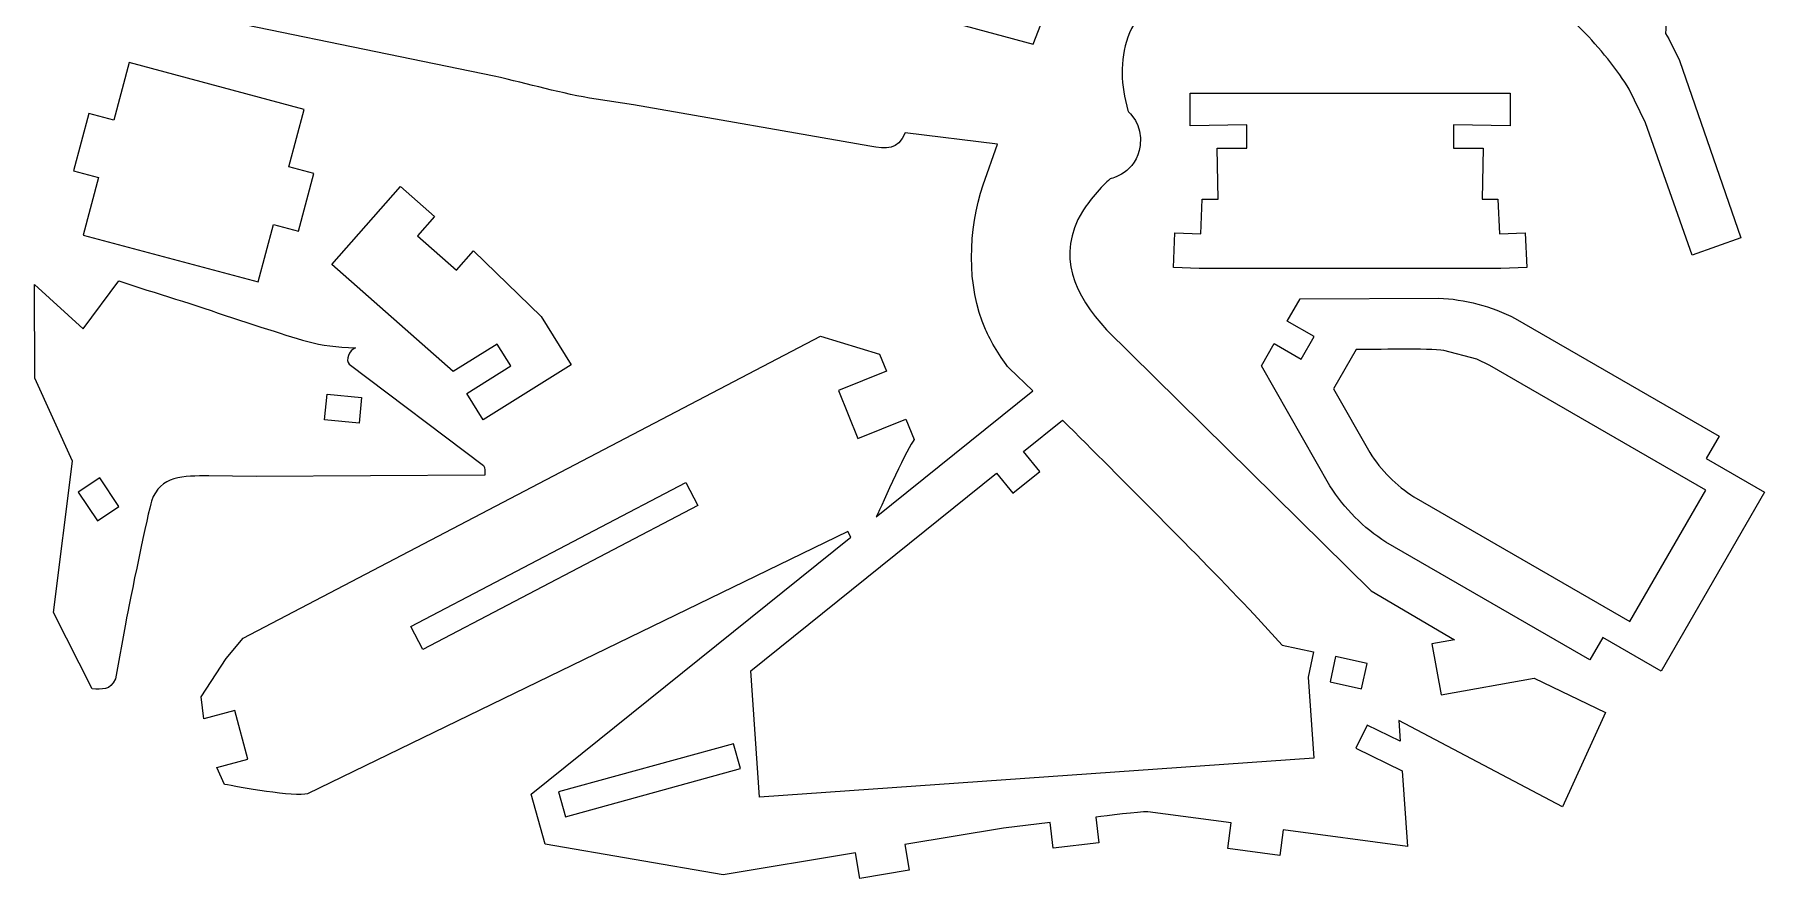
# Model space of a CAD drawing. Header units: centimetres. Extents: x -102 to 105, y -22 to 7.
# Drawn here: x 84.17 to 104.22, y -22.17 to -12.39 of the extents above; entities that cross this region are included whole.
import ezdxf

# ---------------------------------------------------------------- set-up
doc = ezdxf.new("R2010")
doc.units = ezdxf.units.CM
doc.header["$MEASUREMENT"] = 0
doc.layers.add('Camada 1', color=7, linetype='Continuous')

msp = doc.modelspace()

# ---------------------------------------------------------------- linework, layer by layer
at = {"layer": 'Camada 1', "color": 250, "lineweight": 9}
for points, knots in [([(96.13794, -11.48667), (96.13794, -11.48667), (95.7407, -12.50347), (95.7407, -12.50347), (95.7407, -12.50347), (95.7407, -12.50347), (94.40943, -12.14299), (94.40943, -12.14299), (94.40943, -12.14299), (94.37779, -12.00495), (94.25344, -12.00306), (94.12404, -11.98414), (94.12404, -11.98414), (94.12404, -11.98414), (91.34256, -11.57066), (91.34256, -11.57066), (91.34256, -11.57066), (90.84058, -11.49027), (90.34984, -11.42576), (89.84534, -11.39752), (89.84534, -11.39752), (89.84534, -11.39752), (89.35552, -11.37336), (89.35552, -11.37336), (89.35552, -11.37336), (89.35552, -11.37336), (84.50957, -10.85561), (84.50957, -10.85561), (84.50957, -10.85561), (84.47822, -10.85709), (84.41561, -10.903), (84.44827, -10.98522), (84.44827, -10.98522), (84.22503, -11.18781), (84.19408, -11.41245), (84.33469, -11.6674), (84.33469, -11.6674), (84.23538, -11.7317), (84.2962, -11.82157), (84.3108, -11.82831), (84.3108, -11.82831), (84.3108, -11.82831), (85.25326, -12.00119), (85.25326, -12.00119), (85.25326, -12.00119), (85.25326, -12.00119), (89.4963, -12.87409), (89.4963, -12.87409), (89.4963, -12.87409), (89.89826, -12.96636), (90.27601, -13.07515), (90.6782, -13.142), (90.6782, -13.142), (90.6782, -13.142), (91.11308, -13.20773), (91.11308, -13.20773), (91.11308, -13.20773), (91.11308, -13.20773), (93.84909, -13.68511), (93.84909, -13.68511), (93.84909, -13.68511), (94.04722, -13.71945), (94.17329, -13.73199), (94.26028, -13.53239), (94.26028, -13.53239), (94.26028, -13.53239), (95.32725, -13.66057), (95.32725, -13.66057), (95.32725, -13.66057), (95.32725, -13.66057), (95.16406, -14.1328), (95.16406, -14.1328), (95.16406, -14.1328), (94.9903, -14.65517), (94.9658, -15.29498), (95.18975, -15.80961), (95.18975, -15.80961), (95.24533, -15.93737), (95.37266, -16.1526), (95.4631, -16.25801), (95.4631, -16.25801), (95.4631, -16.25801), (95.73726, -16.52213), (95.73726, -16.52213), (95.73726, -16.52213), (95.73726, -16.52213), (93.92474, -17.97929), (93.92474, -17.97929), (93.92474, -17.97929), (93.99815, -17.82129), (94.30091, -17.15334), (94.36481, -17.08531), (94.36481, -17.08531), (94.36481, -17.08531), (94.26804, -16.84773), (94.26804, -16.84773), (94.26804, -16.84773), (94.26804, -16.84773), (93.7125, -17.07405), (93.7125, -17.07405), (93.7125, -17.07405), (93.7125, -17.07405), (93.4856, -16.51715), (93.4856, -16.51715), (93.4856, -16.51715), (93.4856, -16.51715), (94.04114, -16.29082), (94.04114, -16.29082), (94.04114, -16.29082), (94.04114, -16.29082), (93.96144, -16.09524), (93.96144, -16.09524), (93.96144, -16.09524), (93.96144, -16.09524), (93.27875, -15.88841), (93.27875, -15.88841), (93.27875, -15.88841), (93.27875, -15.88841), (86.58653, -19.38738), (86.58653, -19.38738), (86.58653, -19.38738), (86.58653, -19.38738), (86.39107, -19.62321), (86.39107, -19.62321), (86.39107, -19.62321), (86.39107, -19.62321), (86.10097, -20.06572), (86.10097, -20.06572), (86.10097, -20.06572), (86.10097, -20.06572), (86.13406, -20.32133), (86.13406, -20.32133), (86.13406, -20.32133), (86.13406, -20.32133), (86.4935, -20.2258), (86.4935, -20.2258), (86.4935, -20.2258), (86.4935, -20.2258), (86.64343, -20.78984), (86.64343, -20.78984), (86.64343, -20.78984), (86.64343, -20.78984), (86.28399, -20.88539), (86.28399, -20.88539), (86.28399, -20.88539), (86.28399, -20.88539), (86.37085, -21.08099), (86.37085, -21.08099), (86.37085, -21.08099), (86.52287, -21.10828), (87.19567, -21.23446), (87.33301, -21.18874), (87.33301, -21.18874), (87.33301, -21.18874), (93.59528, -18.14874), (93.59528, -18.14874), (93.59528, -18.14874), (93.59528, -18.14874), (93.62861, -18.21736), (93.62861, -18.21736), (93.62861, -18.21736), (93.62861, -18.21736), (89.92701, -21.19318), (89.92701, -21.19318), (89.92701, -21.19318), (89.92701, -21.19318), (90.08716, -21.77382), (90.08716, -21.77382), (90.08716, -21.77382), (90.08716, -21.77382), (92.14923, -22.13089), (92.14923, -22.13089), (92.14923, -22.13089), (92.14923, -22.13089), (93.68365, -21.8745), (93.68365, -21.8745), (93.68365, -21.8745), (93.68365, -21.8745), (93.73304, -22.17035), (93.73304, -22.17035), (93.73304, -22.17035), (93.73304, -22.17035), (94.30475, -22.07493), (94.30475, -22.07493), (94.30475, -22.07493), (94.30475, -22.07493), (94.25537, -21.77908), (94.25537, -21.77908), (94.25537, -21.77908), (94.25537, -21.77908), (95.39875, -21.58824), (95.39875, -21.58824), (95.39875, -21.58824), (95.39875, -21.58824), (95.94078, -21.52399), (95.94078, -21.52399), (95.94078, -21.52399), (95.94078, -21.52399), (95.97591, -21.82185), (95.97591, -21.82185), (95.97591, -21.82185), (95.97591, -21.82185), (96.50367, -21.7596), (96.50367, -21.7596), (96.50367, -21.7596), (96.50367, -21.7596), (96.46854, -21.46174), (96.46854, -21.46174), (96.46854, -21.46174), (96.58808, -21.44767), (96.9746, -21.39344), (97.07091, -21.4001), (97.07091, -21.4001), (97.07091, -21.4001), (98.03675, -21.52833), (98.03675, -21.52833), (98.03675, -21.52833), (98.03675, -21.52833), (97.99727, -21.82565), (97.99727, -21.82565), (97.99727, -21.82565), (97.99727, -21.82565), (98.5994, -21.90555), (98.5994, -21.90555), (98.5994, -21.90555), (98.5994, -21.90555), (98.63885, -21.60822), (98.63885, -21.60822), (98.63885, -21.60822), (98.63885, -21.60822), (100.08034, -21.79984), (100.08034, -21.79984), (100.08034, -21.79984), (100.08034, -21.79984), (100.01919, -20.92553), (100.01919, -20.92553), (100.01919, -20.92553), (100.01919, -20.92553), (99.48004, -20.66255), (99.48004, -20.66255), (99.48004, -20.66255), (99.48004, -20.66255), (99.6115, -20.39298), (99.6115, -20.39298), (99.6115, -20.39298), (99.6115, -20.39298), (99.99503, -20.58003), (99.99503, -20.58003), (99.99503, -20.58003), (99.99503, -20.58003), (99.9784, -20.34224), (99.9784, -20.34224), (99.9784, -20.34224), (99.9784, -20.34224), (101.87552, -21.34031), (101.87552, -21.34031), (101.87552, -21.34031), (101.87552, -21.34031), (102.37593, -20.24911), (102.37593, -20.24911), (102.37593, -20.24911), (102.37593, -20.24911), (101.54731, -19.85016), (101.54731, -19.85016), (101.54731, -19.85016), (101.54731, -19.85016), (100.46867, -20.0422), (100.46867, -20.0422), (100.46867, -20.0422), (100.46867, -20.0422), (100.36349, -19.45161), (100.36349, -19.45161), (100.36349, -19.45161), (100.36349, -19.45161), (100.62337, -19.40536), (100.62337, -19.40536), (100.62337, -19.40536), (100.62337, -19.40536), (99.66075, -18.83625), (99.66075, -18.83625), (99.66075, -18.83625), (99.66075, -18.83625), (96.59341, -15.813), (96.59341, -15.813), (96.59341, -15.813), (96.22172, -15.41396), (96.00556, -14.95188), (96.31276, -14.44146), (96.31276, -14.44146), (96.36943, -14.3473), (96.54674, -14.13502), (96.63051, -14.0682), (96.63051, -14.0682), (96.64541, -14.05909), (96.93903, -13.99813), (96.98222, -13.67741), (96.98222, -13.67741), (97.01578, -13.42811), (96.84776, -13.29325), (96.8375, -13.27412), (96.8375, -13.27412), (96.8375, -13.27412), (96.79986, -13.1072), (96.79986, -13.1072), (96.79986, -13.1072), (96.74953, -12.82884), (96.76403, -12.52639), (96.90793, -12.2764), (96.90793, -12.2764), (96.92768, -12.24208), (97.04466, -12.07987), (97.07111, -12.06448), (97.07111, -12.06448), (97.07111, -12.06448), (97.35679, -12.00533), (97.74886, -11.92418), (97.74886, -11.92418), (97.74886, -11.92418), (98.21039, -12.06202), (98.21039, -12.06202), (98.21039, -12.06202), (98.21039, -12.06202), (98.50958, -12.0411), (98.50958, -12.0411), (98.50958, -12.0411), (98.50958, -12.0411), (98.4796, -11.61245), (98.4796, -11.61245), (98.4796, -11.61245), (98.4796, -11.61245), (98.77878, -11.59153), (98.77878, -11.59153), (98.77878, -11.59153), (98.77878, -11.59153), (98.80875, -12.0202), (98.80875, -12.0202), (98.80875, -12.0202), (98.80875, -12.0202), (99.10791, -11.99928), (99.10791, -11.99928), (99.10791, -11.99928), (99.10791, -11.99928), (99.49376, -11.6603), (99.49376, -11.6603), (99.49376, -11.6603), (99.49376, -11.6603), (100.93635, -11.56302), (100.93635, -11.56302), (100.93635, -11.56302), (101.37839, -11.7359), (101.81457, -12.05245), (102.11388, -12.35127), (102.11388, -12.35127), (102.28265, -12.51974), (102.53115, -12.82127), (102.64697, -13.0251), (102.64697, -13.0251), (102.64697, -13.0251), (102.83934, -13.41568), (102.83934, -13.41568), (102.83934, -13.41568), (102.83934, -13.41568), (103.3773, -14.94823), (103.3773, -14.94823), (103.3773, -14.94823), (103.3773, -14.94823), (103.94331, -14.74956), (103.94331, -14.74956), (103.94331, -14.74956), (103.94331, -14.74956), (103.23251, -12.69166), (103.23251, -12.69166), (103.23251, -12.69166), (103.23251, -12.69166), (103.10655, -12.44141), (103.10655, -12.44141), (103.10655, -12.44141), (103.10655, -12.44141), (103.06918, -12.38138), (103.06918, -12.38138), (103.06918, -12.38138), (103.06663, -12.36635), (103.08906, -12.3), (103.05087, -12.19492), (103.05087, -12.19492), (102.88627, -11.74209), (102.47307, -11.68413), (102.44416, -11.66485), (102.44416, -11.66485), (102.44416, -11.66485), (102.37698, -11.60593), (102.37698, -11.60593), (102.37698, -11.60593), (102.32337, -11.56641), (101.58551, -11.118), (101.46335, -11.05847), (101.46335, -11.05847), (101.00431, -10.8348), (100.53585, -10.78553), (100.02739, -10.82607), (100.02739, -10.82607), (100.02739, -10.82607), (96.73474, -11.0564), (96.73474, -11.0564), (96.73474, -11.0564), (96.53539, -11.07501), (96.31368, -11.20973), (96.20107, -11.37408), (96.20107, -11.37408), (96.20107, -11.37408), (96.13794, -11.48667), (96.13794, -11.48667)], [0, 0, 0, 0, 0.00961538, 0.00961538, 0.00961538, 0.00961538, 0.01923077, 0.01923077, 0.01923077, 0.01923077, 0.02884615, 0.02884615, 0.02884615, 0.02884615, 0.03846154, 0.03846154, 0.03846154, 0.03846154, 0.04807692, 0.04807692, 0.04807692, 0.04807692, 0.05769231, 0.05769231, 0.05769231, 0.05769231, 0.06730769, 0.06730769, 0.06730769, 0.06730769, 0.07692308, 0.07692308, 0.07692308, 0.07692308, 0.08653846, 0.08653846, 0.08653846, 0.08653846, 0.09615385, 0.09615385, 0.09615385, 0.09615385, 0.10576923, 0.10576923, 0.10576923, 0.10576923, 0.11538462, 0.11538462, 0.11538462, 0.11538462, 0.125, 0.125, 0.125, 0.125, 0.13461538, 0.13461538, 0.13461538, 0.13461538, 0.14423077, 0.14423077, 0.14423077, 0.14423077, 0.15384615, 0.15384615, 0.15384615, 0.15384615, 0.16346154, 0.16346154, 0.16346154, 0.16346154, 0.17307692, 0.17307692, 0.17307692, 0.17307692, 0.18269231, 0.18269231, 0.18269231, 0.18269231, 0.19230769, 0.19230769, 0.19230769, 0.19230769, 0.20192308, 0.20192308, 0.20192308, 0.20192308, 0.21153846, 0.21153846, 0.21153846, 0.21153846, 0.22115385, 0.22115385, 0.22115385, 0.22115385, 0.23076923, 0.23076923, 0.23076923, 0.23076923, 0.24038462, 0.24038462, 0.24038462, 0.24038462, 0.25, 0.25, 0.25, 0.25, 0.25961538, 0.25961538, 0.25961538, 0.25961538, 0.26923077, 0.26923077, 0.26923077, 0.26923077, 0.27884615, 0.27884615, 0.27884615, 0.27884615, 0.28846154, 0.28846154, 0.28846154, 0.28846154, 0.29807692, 0.29807692, 0.29807692, 0.29807692, 0.30769231, 0.30769231, 0.30769231, 0.30769231, 0.31730769, 0.31730769, 0.31730769, 0.31730769, 0.32692308, 0.32692308, 0.32692308, 0.32692308, 0.33653846, 0.33653846, 0.33653846, 0.33653846, 0.34615385, 0.34615385, 0.34615385, 0.34615385, 0.35576923, 0.35576923, 0.35576923, 0.35576923, 0.36538462, 0.36538462, 0.36538462, 0.36538462, 0.375, 0.375, 0.375, 0.375, 0.38461538, 0.38461538, 0.38461538, 0.38461538, 0.39423077, 0.39423077, 0.39423077, 0.39423077, 0.40384615, 0.40384615, 0.40384615, 0.40384615, 0.41346154, 0.41346154, 0.41346154, 0.41346154, 0.42307692, 0.42307692, 0.42307692, 0.42307692, 0.43269231, 0.43269231, 0.43269231, 0.43269231, 0.44230769, 0.44230769, 0.44230769, 0.44230769, 0.45192308, 0.45192308, 0.45192308, 0.45192308, 0.46153846, 0.46153846, 0.46153846, 0.46153846, 0.47115385, 0.47115385, 0.47115385, 0.47115385, 0.48076923, 0.48076923, 0.48076923, 0.48076923, 0.49038462, 0.49038462, 0.49038462, 0.49038462, 0.5, 0.5, 0.5, 0.5, 0.50961538, 0.50961538, 0.50961538, 0.50961538, 0.51923077, 0.51923077, 0.51923077, 0.51923077, 0.52884615, 0.52884615, 0.52884615, 0.52884615, 0.53846154, 0.53846154, 0.53846154, 0.53846154, 0.54807692, 0.54807692, 0.54807692, 0.54807692, 0.55769231, 0.55769231, 0.55769231, 0.55769231, 0.56730769, 0.56730769, 0.56730769, 0.56730769, 0.57692308, 0.57692308, 0.57692308, 0.57692308, 0.58653846, 0.58653846, 0.58653846, 0.58653846, 0.59615385, 0.59615385, 0.59615385, 0.59615385, 0.60576923, 0.60576923, 0.60576923, 0.60576923, 0.61538462, 0.61538462, 0.61538462, 0.61538462, 0.625, 0.625, 0.625, 0.625, 0.63461538, 0.63461538, 0.63461538, 0.63461538, 0.64423077, 0.64423077, 0.64423077, 0.64423077, 0.65384615, 0.65384615, 0.65384615, 0.65384615, 0.66346154, 0.66346154, 0.66346154, 0.66346154, 0.67307692, 0.67307692, 0.67307692, 0.67307692, 0.68269231, 0.68269231, 0.68269231, 0.68269231, 0.69230769, 0.69230769, 0.69230769, 0.69230769, 0.70192308, 0.70192308, 0.70192308, 0.70192308, 0.71153846, 0.71153846, 0.71153846, 0.71153846, 0.72115385, 0.72115385, 0.72115385, 0.72115385, 0.73076923, 0.73076923, 0.73076923, 0.73076923, 0.74038462, 0.74038462, 0.74038462, 0.74038462, 0.75, 0.75, 0.75, 0.75, 0.75961538, 0.75961538, 0.75961538, 0.75961538, 0.76923077, 0.76923077, 0.76923077, 0.76923077, 0.77884615, 0.77884615, 0.77884615, 0.77884615, 0.78846154, 0.78846154, 0.78846154, 0.78846154, 0.79807692, 0.79807692, 0.79807692, 0.79807692, 0.80769231, 0.80769231, 0.80769231, 0.80769231, 0.81730769, 0.81730769, 0.81730769, 0.81730769, 0.82692308, 0.82692308, 0.82692308, 0.82692308, 0.83653846, 0.83653846, 0.83653846, 0.83653846, 0.84615385, 0.84615385, 0.84615385, 0.84615385, 0.85576923, 0.85576923, 0.85576923, 0.85576923, 0.86538462, 0.86538462, 0.86538462, 0.86538462, 0.875, 0.875, 0.875, 0.875, 0.88461538, 0.88461538, 0.88461538, 0.88461538, 0.89423077, 0.89423077, 0.89423077, 0.89423077, 0.90384615, 0.90384615, 0.90384615, 0.90384615, 0.91346154, 0.91346154, 0.91346154, 0.91346154, 0.92307692, 0.92307692, 0.92307692, 0.92307692, 0.93269231, 0.93269231, 0.93269231, 0.93269231, 0.94230769, 0.94230769, 0.94230769, 0.94230769, 0.95192308, 0.95192308, 0.95192308, 0.95192308, 0.96153846, 0.96153846, 0.96153846, 0.96153846, 0.97115385, 0.97115385, 0.97115385, 0.97115385, 0.98076923, 0.98076923, 0.98076923, 0.98076923, 1, 1, 1, 1]), ([(85.26835, -12.71653), (85.26835, -12.71653), (87.29611, -13.25987), (87.29611, -13.25987), (87.29611, -13.25987), (87.29611, -13.25987), (87.11759, -13.92613), (87.11759, -13.92613), (87.11759, -13.92613), (87.11759, -13.92613), (87.40726, -14.00375), (87.40726, -14.00375), (87.40726, -14.00375), (87.40726, -14.00375), (87.22874, -14.67001), (87.22874, -14.67001), (87.22874, -14.67001), (87.22874, -14.67001), (86.93907, -14.59239), (86.93907, -14.59239), (86.93907, -14.59239), (86.93907, -14.59239), (86.76054, -15.25865), (86.76054, -15.25865), (86.76054, -15.25865), (86.76054, -15.25865), (84.73278, -14.71531), (84.73278, -14.71531), (84.73278, -14.71531), (84.73278, -14.71531), (84.9113, -14.04905), (84.9113, -14.04905), (84.9113, -14.04905), (84.9113, -14.04905), (84.62163, -13.97144), (84.62163, -13.97144), (84.62163, -13.97144), (84.62163, -13.97144), (84.80016, -13.30517), (84.80016, -13.30517), (84.80016, -13.30517), (84.80016, -13.30517), (85.08983, -13.38279), (85.08983, -13.38279), (85.08983, -13.38279), (85.08983, -13.38279), (85.26835, -12.71653), (85.26835, -12.71653)], [0, 0, 0, 0, 0.07692308, 0.07692308, 0.07692308, 0.07692308, 0.15384615, 0.15384615, 0.15384615, 0.15384615, 0.23076923, 0.23076923, 0.23076923, 0.23076923, 0.30769231, 0.30769231, 0.30769231, 0.30769231, 0.38461538, 0.38461538, 0.38461538, 0.38461538, 0.46153846, 0.46153846, 0.46153846, 0.46153846, 0.53846154, 0.53846154, 0.53846154, 0.53846154, 0.61538462, 0.61538462, 0.61538462, 0.61538462, 0.69230769, 0.69230769, 0.69230769, 0.69230769, 0.76923077, 0.76923077, 0.76923077, 0.76923077, 0.84615385, 0.84615385, 0.84615385, 0.84615385, 1, 1, 1, 1]), ([(97.38435, -14.68982), (97.38435, -14.68982), (97.36798, -15.09121), (97.36798, -15.09121), (97.36798, -15.09121), (97.36798, -15.09121), (97.6676, -15.10343), (97.6676, -15.10343), (97.6676, -15.10343), (97.6676, -15.10343), (101.16119, -15.10343), (101.16119, -15.10343), (101.16119, -15.10343), (101.16119, -15.10343), (101.46089, -15.09121), (101.46089, -15.09121), (101.46089, -15.09121), (101.46089, -15.09121), (101.44452, -14.68981), (101.44452, -14.68981), (101.44452, -14.68981), (101.44452, -14.68981), (101.14484, -14.70202), (101.14484, -14.70202), (101.14484, -14.70202), (101.14484, -14.70202), (101.12845, -14.30064), (101.12845, -14.30064), (101.12845, -14.30064), (101.12845, -14.30064), (100.94447, -14.30064), (100.94447, -14.30064), (100.94447, -14.30064), (100.94447, -14.30064), (100.95594, -13.70725), (100.95594, -13.70725), (100.95594, -13.70725), (100.95594, -13.70725), (100.61115, -13.70725), (100.61115, -13.70725), (100.61115, -13.70725), (100.61115, -13.70725), (100.61123, -13.43873), (100.61123, -13.43873), (100.61123, -13.43873), (100.61123, -13.43873), (101.26904, -13.4513), (101.26904, -13.4513), (101.26904, -13.4513), (101.26904, -13.4513), (101.26904, -13.07173), (101.26904, -13.07173), (101.26904, -13.07173), (101.26904, -13.07173), (97.55975, -13.07173), (97.55975, -13.07173), (97.55975, -13.07173), (97.55975, -13.07173), (97.55975, -13.4513), (97.55975, -13.4513), (97.55975, -13.4513), (97.55975, -13.4513), (98.21759, -13.43873), (98.21759, -13.43873), (98.21759, -13.43873), (98.21759, -13.43873), (98.21768, -13.70725), (98.21768, -13.70725), (98.21768, -13.70725), (98.21768, -13.70725), (97.87288, -13.70725), (97.87288, -13.70725), (97.87288, -13.70725), (97.87288, -13.70725), (97.88434, -14.30064), (97.88434, -14.30064), (97.88434, -14.30064), (97.88434, -14.30064), (97.70034, -14.30064), (97.70034, -14.30064), (97.70034, -14.30064), (97.70034, -14.30064), (97.68399, -14.70202), (97.68399, -14.70202), (97.68399, -14.70202), (97.68399, -14.70202), (97.38435, -14.68982), (97.38435, -14.68982)], [0, 0, 0, 0, 0.04347826, 0.04347826, 0.04347826, 0.04347826, 0.08695652, 0.08695652, 0.08695652, 0.08695652, 0.13043478, 0.13043478, 0.13043478, 0.13043478, 0.17391304, 0.17391304, 0.17391304, 0.17391304, 0.2173913, 0.2173913, 0.2173913, 0.2173913, 0.26086957, 0.26086957, 0.26086957, 0.26086957, 0.30434783, 0.30434783, 0.30434783, 0.30434783, 0.34782609, 0.34782609, 0.34782609, 0.34782609, 0.39130435, 0.39130435, 0.39130435, 0.39130435, 0.43478261, 0.43478261, 0.43478261, 0.43478261, 0.47826087, 0.47826087, 0.47826087, 0.47826087, 0.52173913, 0.52173913, 0.52173913, 0.52173913, 0.56521739, 0.56521739, 0.56521739, 0.56521739, 0.60869565, 0.60869565, 0.60869565, 0.60869565, 0.65217391, 0.65217391, 0.65217391, 0.65217391, 0.69565217, 0.69565217, 0.69565217, 0.69565217, 0.73913043, 0.73913043, 0.73913043, 0.73913043, 0.7826087, 0.7826087, 0.7826087, 0.7826087, 0.82608696, 0.82608696, 0.82608696, 0.82608696, 0.86956522, 0.86956522, 0.86956522, 0.86956522, 0.91304348, 0.91304348, 0.91304348, 0.91304348, 1, 1, 1, 1]), ([(88.60767, -14.72552), (88.60767, -14.72552), (88.80604, -14.50056), (88.80604, -14.50056), (88.80604, -14.50056), (88.80604, -14.50056), (88.41323, -14.15415), (88.41323, -14.15415), (88.41323, -14.15415), (88.41323, -14.15415), (87.61708, -15.05701), (87.61708, -15.05701), (87.61708, -15.05701), (87.61708, -15.05701), (89.02164, -16.29562), (89.02164, -16.29562), (89.02164, -16.29562), (89.02164, -16.29562), (89.53057, -15.97809), (89.53057, -15.97809), (89.53057, -15.97809), (89.53057, -15.97809), (89.68935, -16.23254), (89.68935, -16.23254), (89.68935, -16.23254), (89.68935, -16.23254), (89.18041, -16.55008), (89.18041, -16.55008), (89.18041, -16.55008), (89.18041, -16.55008), (89.37096, -16.85545), (89.37096, -16.85545), (89.37096, -16.85545), (89.37096, -16.85545), (90.38882, -16.22035), (90.38882, -16.22035), (90.38882, -16.22035), (90.38882, -16.22035), (90.03949, -15.66052), (90.03949, -15.66052), (90.03949, -15.66052), (90.03949, -15.66052), (89.25708, -14.8983), (89.25708, -14.8983), (89.25708, -14.8983), (89.25708, -14.8983), (89.05869, -15.12326), (89.05869, -15.12326), (89.05869, -15.12326), (89.05869, -15.12326), (88.60767, -14.72552), (88.60767, -14.72552)], [0, 0, 0, 0, 0.07142857, 0.07142857, 0.07142857, 0.07142857, 0.14285714, 0.14285714, 0.14285714, 0.14285714, 0.21428571, 0.21428571, 0.21428571, 0.21428571, 0.28571429, 0.28571429, 0.28571429, 0.28571429, 0.35714286, 0.35714286, 0.35714286, 0.35714286, 0.42857143, 0.42857143, 0.42857143, 0.42857143, 0.5, 0.5, 0.5, 0.5, 0.57142857, 0.57142857, 0.57142857, 0.57142857, 0.64285714, 0.64285714, 0.64285714, 0.64285714, 0.71428571, 0.71428571, 0.71428571, 0.71428571, 0.78571429, 0.78571429, 0.78571429, 0.78571429, 0.85714286, 0.85714286, 0.85714286, 0.85714286, 1, 1, 1, 1]), ([(86.73713, -17.5144), (86.73713, -17.5144), (89.38849, -17.49838), (89.38849, -17.49838), (89.38849, -17.49838), (89.38944, -17.46882), (89.39412, -17.40783), (89.37273, -17.3844), (89.37273, -17.3844), (89.37273, -17.3844), (87.81811, -16.21261), (87.81811, -16.21261), (87.81811, -16.21261), (87.77001, -16.16656), (87.81433, -16.05161), (87.88946, -16.0215), (87.88946, -16.0215), (87.44822, -16.01324), (87.22172, -15.91928), (86.79417, -15.78161), (86.79417, -15.78161), (86.35282, -15.63948), (85.91626, -15.48715), (85.47266, -15.35344), (85.47266, -15.35344), (85.47266, -15.35344), (85.14926, -15.24537), (85.14926, -15.24537), (85.14926, -15.24537), (85.14926, -15.24537), (84.73543, -15.80252), (84.73543, -15.80252), (84.73543, -15.80252), (84.73543, -15.80252), (84.1715, -15.28697), (84.1715, -15.28697), (84.1715, -15.28697), (84.1715, -15.28697), (84.17399, -16.3754), (84.17399, -16.3754), (84.17399, -16.3754), (84.17399, -16.3754), (84.61259, -17.33578), (84.61259, -17.33578), (84.61259, -17.33578), (84.61259, -17.33578), (84.39225, -19.08725), (84.39225, -19.08725), (84.39225, -19.08725), (84.39225, -19.08725), (84.83783, -19.97558), (84.83783, -19.97558), (84.83783, -19.97558), (84.95488, -19.97414), (85.04821, -19.99928), (85.1075, -19.85892), (85.1075, -19.85892), (85.1075, -19.85892), (85.22719, -19.20058), (85.22719, -19.20058), (85.22719, -19.20058), (85.26912, -18.98154), (85.49077, -17.90651), (85.52628, -17.79875), (85.52628, -17.79875), (85.624, -17.50224), (85.90089, -17.50653), (86.18875, -17.506), (86.18875, -17.506), (86.18875, -17.506), (86.73713, -17.5144), (86.73713, -17.5144)], [0, 0, 0, 0, 0.05263158, 0.05263158, 0.05263158, 0.05263158, 0.10526316, 0.10526316, 0.10526316, 0.10526316, 0.15789474, 0.15789474, 0.15789474, 0.15789474, 0.21052632, 0.21052632, 0.21052632, 0.21052632, 0.26315789, 0.26315789, 0.26315789, 0.26315789, 0.31578947, 0.31578947, 0.31578947, 0.31578947, 0.36842105, 0.36842105, 0.36842105, 0.36842105, 0.42105263, 0.42105263, 0.42105263, 0.42105263, 0.47368421, 0.47368421, 0.47368421, 0.47368421, 0.52631579, 0.52631579, 0.52631579, 0.52631579, 0.57894737, 0.57894737, 0.57894737, 0.57894737, 0.63157895, 0.63157895, 0.63157895, 0.63157895, 0.68421053, 0.68421053, 0.68421053, 0.68421053, 0.73684211, 0.73684211, 0.73684211, 0.73684211, 0.78947368, 0.78947368, 0.78947368, 0.78947368, 0.84210526, 0.84210526, 0.84210526, 0.84210526, 0.89473684, 0.89473684, 0.89473684, 0.89473684, 1, 1, 1, 1]), ([(102.1935, -19.63879), (102.1935, -19.63879), (102.34346, -19.37904), (102.34346, -19.37904), (102.34346, -19.37904), (102.34346, -19.37904), (103.01882, -19.76896), (103.01882, -19.76896), (103.01882, -19.76896), (103.01882, -19.76896), (104.21556, -17.69614), (104.21556, -17.69614), (104.21556, -17.69614), (104.21556, -17.69614), (103.54021, -17.30622), (103.54021, -17.30622), (103.54021, -17.30622), (103.54021, -17.30622), (103.69017, -17.04648), (103.69017, -17.04648), (103.69017, -17.04648), (103.69017, -17.04648), (101.3274, -15.68233), (101.3274, -15.68233), (101.3274, -15.68233), (101.05594, -15.54067), (100.74444, -15.45791), (100.43846, -15.44617), (100.43846, -15.44617), (100.43846, -15.44617), (98.83663, -15.45298), (98.83663, -15.45298), (98.83663, -15.45298), (98.83663, -15.45298), (98.68667, -15.71273), (98.68667, -15.71273), (98.68667, -15.71273), (98.68667, -15.71273), (98.99836, -15.89269), (98.99836, -15.89269), (98.99836, -15.89269), (98.99836, -15.89269), (98.8484, -16.15244), (98.8484, -16.15244), (98.8484, -16.15244), (98.8484, -16.15244), (98.5367, -15.97248), (98.5367, -15.97248), (98.5367, -15.97248), (98.5367, -15.97248), (98.38674, -16.23222), (98.38674, -16.23222), (98.38674, -16.23222), (98.38674, -16.23222), (99.18174, -17.62288), (99.18174, -17.62288), (99.18174, -17.62288), (99.3449, -17.88198), (99.57231, -18.11038), (99.83072, -18.27464), (99.83072, -18.27464), (99.83072, -18.27464), (102.1935, -19.63879), (102.1935, -19.63879)], [0, 0, 0, 0, 0.05882353, 0.05882353, 0.05882353, 0.05882353, 0.11764706, 0.11764706, 0.11764706, 0.11764706, 0.17647059, 0.17647059, 0.17647059, 0.17647059, 0.23529412, 0.23529412, 0.23529412, 0.23529412, 0.29411765, 0.29411765, 0.29411765, 0.29411765, 0.35294118, 0.35294118, 0.35294118, 0.35294118, 0.41176471, 0.41176471, 0.41176471, 0.41176471, 0.47058824, 0.47058824, 0.47058824, 0.47058824, 0.52941176, 0.52941176, 0.52941176, 0.52941176, 0.58823529, 0.58823529, 0.58823529, 0.58823529, 0.64705882, 0.64705882, 0.64705882, 0.64705882, 0.70588235, 0.70588235, 0.70588235, 0.70588235, 0.76470588, 0.76470588, 0.76470588, 0.76470588, 0.82352941, 0.82352941, 0.82352941, 0.82352941, 0.88235294, 0.88235294, 0.88235294, 0.88235294, 1, 1, 1, 1]), ([(101.0356, -16.22552), (101.0356, -16.22552), (103.53786, -17.6702), (103.53786, -17.6702), (103.53786, -17.6702), (103.53786, -17.6702), (102.65751, -19.19501), (102.65751, -19.19501), (102.65751, -19.19501), (102.65751, -19.19501), (100.15525, -17.75033), (100.15525, -17.75033), (100.15525, -17.75033), (99.95172, -17.62097), (99.77189, -17.44037), (99.64338, -17.23628), (99.64338, -17.23628), (99.64338, -17.23628), (99.22097, -16.49738), (99.22097, -16.49738), (99.22097, -16.49738), (99.22097, -16.49738), (99.48337, -16.04288), (99.48337, -16.04288), (99.48337, -16.04288), (99.68854, -16.04201), (100.32985, -16.02801), (100.50181, -16.05285), (100.50181, -16.05285), (100.50181, -16.05285), (100.8836, -16.15427), (100.8836, -16.15427), (100.8836, -16.15427), (100.8836, -16.15427), (101.0356, -16.22552), (101.0356, -16.22552)], [0, 0, 0, 0, 0.1, 0.1, 0.1, 0.1, 0.2, 0.2, 0.2, 0.2, 0.3, 0.3, 0.3, 0.3, 0.4, 0.4, 0.4, 0.4, 0.5, 0.5, 0.5, 0.5, 0.6, 0.6, 0.6, 0.6, 0.7, 0.7, 0.7, 0.7, 0.8, 0.8, 0.8, 0.8, 1, 1, 1, 1]), ([(87.5598, -16.55941), (87.5598, -16.55941), (87.53165, -16.85804), (87.53165, -16.85804), (87.53165, -16.85804), (87.53165, -16.85804), (87.93161, -16.89573), (87.93161, -16.89573), (87.93161, -16.89573), (87.93161, -16.89573), (87.95975, -16.59709), (87.95975, -16.59709), (87.95975, -16.59709), (87.95975, -16.59709), (87.5598, -16.55941), (87.5598, -16.55941)], [0, 0, 0, 0, 0.2, 0.2, 0.2, 0.2, 0.4, 0.4, 0.4, 0.4, 0.6, 0.6, 0.6, 0.6, 1, 1, 1, 1]), ([(95.50721, -17.70768), (95.50721, -17.70768), (95.3193, -17.47391), (95.3193, -17.47391), (95.3193, -17.47391), (95.3193, -17.47391), (92.4708, -19.76393), (92.4708, -19.76393), (92.4708, -19.76393), (92.4708, -19.76393), (92.57318, -21.22792), (92.57318, -21.22792), (92.57318, -21.22792), (92.57318, -21.22792), (98.99315, -20.77893), (98.99315, -20.77893), (98.99315, -20.77893), (98.99315, -20.77893), (98.92735, -19.838), (98.92735, -19.838), (98.92735, -19.838), (98.92735, -19.838), (98.99075, -19.54484), (98.99075, -19.54484), (98.99075, -19.54484), (98.99075, -19.54484), (98.62872, -19.46655), (98.62872, -19.46655), (98.62872, -19.46655), (98.62872, -19.46655), (98.30397, -19.11412), (98.30397, -19.11412), (98.30397, -19.11412), (97.62652, -18.39784), (96.78229, -17.56035), (96.08292, -16.86001), (96.08292, -16.86001), (96.08292, -16.86001), (95.63097, -17.22333), (95.63097, -17.22333), (95.63097, -17.22333), (95.63097, -17.22333), (95.8189, -17.4571), (95.8189, -17.4571), (95.8189, -17.4571), (95.8189, -17.4571), (95.50721, -17.70768), (95.50721, -17.70768)], [0, 0, 0, 0, 0.07692308, 0.07692308, 0.07692308, 0.07692308, 0.15384615, 0.15384615, 0.15384615, 0.15384615, 0.23076923, 0.23076923, 0.23076923, 0.23076923, 0.30769231, 0.30769231, 0.30769231, 0.30769231, 0.38461538, 0.38461538, 0.38461538, 0.38461538, 0.46153846, 0.46153846, 0.46153846, 0.46153846, 0.53846154, 0.53846154, 0.53846154, 0.53846154, 0.61538462, 0.61538462, 0.61538462, 0.61538462, 0.69230769, 0.69230769, 0.69230769, 0.69230769, 0.76923077, 0.76923077, 0.76923077, 0.76923077, 0.84615385, 0.84615385, 0.84615385, 0.84615385, 1, 1, 1, 1]), ([(85.14912, -17.86212), (85.14912, -17.86212), (84.89938, -18.0284), (84.89938, -18.0284), (84.89938, -18.0284), (84.89938, -18.0284), (84.67761, -17.69533), (84.67761, -17.69533), (84.67761, -17.69533), (84.67761, -17.69533), (84.92732, -17.52906), (84.92732, -17.52906), (84.92732, -17.52906), (84.92732, -17.52906), (85.14912, -17.86212), (85.14912, -17.86212)], [0, 0, 0, 0, 0.2, 0.2, 0.2, 0.2, 0.4, 0.4, 0.4, 0.4, 0.6, 0.6, 0.6, 0.6, 1, 1, 1, 1]), ([(88.52977, -19.25177), (88.52977, -19.25177), (88.66872, -19.51759), (88.66872, -19.51759), (88.66872, -19.51759), (88.66872, -19.51759), (91.85831, -17.84994), (91.85831, -17.84994), (91.85831, -17.84994), (91.85831, -17.84994), (91.71935, -17.58414), (91.71935, -17.58414), (91.71935, -17.58414), (91.71935, -17.58414), (88.52977, -19.25177), (88.52977, -19.25177)], [0, 0, 0, 0, 0.2, 0.2, 0.2, 0.2, 0.4, 0.4, 0.4, 0.4, 0.6, 0.6, 0.6, 0.6, 1, 1, 1, 1]), ([(99.1841, -19.8935), (99.1841, -19.8935), (99.24748, -19.60033), (99.24748, -19.60033), (99.24748, -19.60033), (99.24748, -19.60033), (99.61191, -19.67914), (99.61191, -19.67914), (99.61191, -19.67914), (99.61191, -19.67914), (99.54853, -19.97228), (99.54853, -19.97228), (99.54853, -19.97228), (99.54853, -19.97228), (99.1841, -19.8935), (99.1841, -19.8935)], [0, 0, 0, 0, 0.2, 0.2, 0.2, 0.2, 0.4, 0.4, 0.4, 0.4, 0.6, 0.6, 0.6, 0.6, 1, 1, 1, 1]), ([(90.3228, -21.45793), (90.3228, -21.45793), (90.24306, -21.16879), (90.24306, -21.16879), (90.24306, -21.16879), (90.24306, -21.16879), (92.27097, -20.6095), (92.27097, -20.6095), (92.27097, -20.6095), (92.27097, -20.6095), (92.3507, -20.89865), (92.3507, -20.89865), (92.3507, -20.89865), (92.3507, -20.89865), (90.3228, -21.45793), (90.3228, -21.45793)], [0, 0, 0, 0, 0.2, 0.2, 0.2, 0.2, 0.4, 0.4, 0.4, 0.4, 0.6, 0.6, 0.6, 0.6, 1, 1, 1, 1])]:
    msp.add_open_spline(points, degree=3, knots=knots, dxfattribs=at)

doc.saveas('drawing.dxf')
